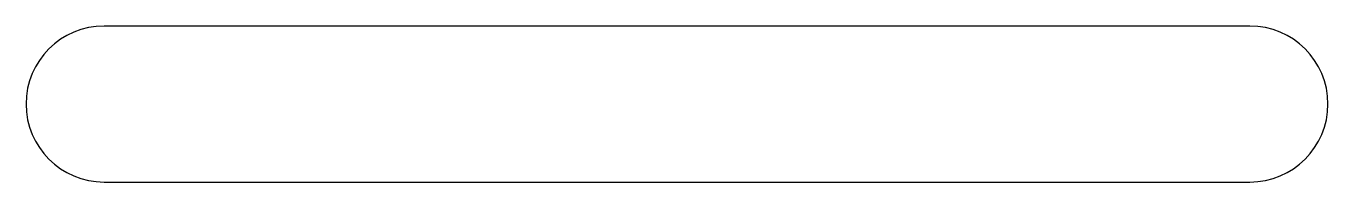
# Model space of a CAD drawing. Extents: x 1908.1 to 1958.1, y 1644.6 to 1650.6.
import ezdxf

# ---------------------------------------------------------------- set-up
doc = ezdxf.new("R2010")
doc.units = 0
doc.layers.get('0').update_dxf_attribs({"linetype": 'CONTINUOUS'})

msp = doc.modelspace()

# ---------------------------------------------------------------- linework, layer by layer
for p, q in [((1955.118, 1650.564), (1911.118, 1650.564)), ((1911.118, 1644.564), (1955.118, 1644.564))]:
    msp.add_line(p, q)
for centre, start, end in [((1911.118, 1647.564), 90, 180), ((1955.118, 1647.564), 0, 90), ((1911.118, 1647.564), 180, 270), ((1955.118, 1647.564), 270, 0)]:
    msp.add_arc(centre, 3, start, end)

doc.saveas('drawing.dxf')
